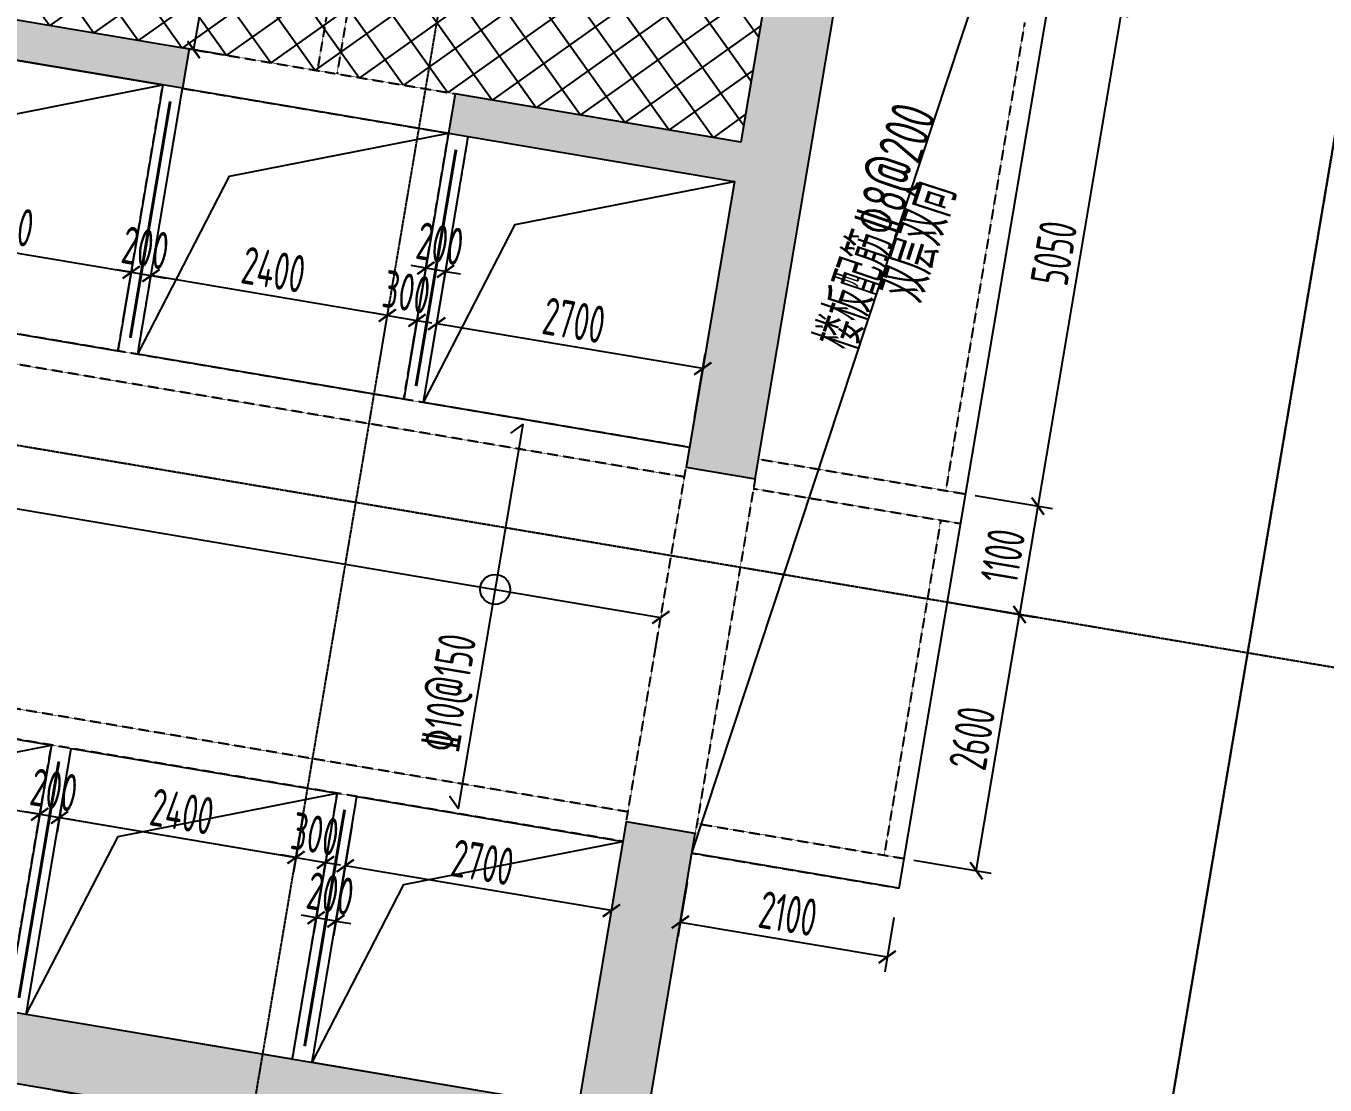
# Model space of a CAD drawing. Header units: inches. Extents: x 27 to 78955, y -206 to 80389.
# Drawn here: x 31950 to 44950, y 39366 to 49966 of the extents above; entities that cross this region are included whole.
import ezdxf
from ezdxf.enums import TextEntityAlignment as Align

# ---------------------------------------------------------------- set-up
doc = ezdxf.new("R2010")
doc.units = ezdxf.units.IN
doc.header["$MEASUREMENT"] = 0
for name, pattern in [('T1-AXIS-150$0$CENTER', [2, 1.25, -0.25, 0.25, -0.25]), ('T1-PLAN-F11$0$CENTER', [2, 1.25, -0.25, 0.25, -0.25]), ('T1-PLAN-F11$0$HIDDEN', [0.375, 0.25, -0.125])]:
    doc.linetypes.add(name, pattern=pattern)
for name, color, linetype in [('T1-AXIS-150$0$0S-AXIS', 1, 'T1-AXIS-150$0$CENTER'), ('T1-CORE-F11~F19$0$0S-WALL-HATCH', 8, 'Continuous'), ('T1-CORE-F11~F19$0$0S-WALL-LINE', 3, 'Continuous'), ('T1-PLAN-F11$0$0S-BEAM-I-BAK', 120, 'T1-PLAN-F11$0$HIDDEN'), ('T1-PLAN-F11$0$0S-BEAM-I-LL', 2, 'T1-PLAN-F11$0$HIDDEN'), ('T1-PLAN-F11$0$0S-SBEAM-SB', 3, 'T1-PLAN-F11$0$HIDDEN'), ('T1-PLAN-F11$0$0S-SLAB-HOLE', 210, 'Continuous'), ('T1-PLAN-F11$0$0S-SLAB-LINE', 40, 'Continuous'), ('T1-PLAN-F11$0$0S-SLAB-RBAR', 7, 'Continuous'), ('T1-PLAN-F11$0$0S-SLAB-SYMB', 10, 'Continuous'), ('T1-PLAN-F11$0$0S-SLAB-TEXT', 4, 'Continuous'), ('T1-PLAN-F11$0$0S-SYMB', 10, 'Continuous'), ('T1-PLAN-F11$0$0S-SYMB-DIMS', 21, 'Continuous')]:
    doc.layers.add(name, color=color, linetype=linetype)
doc.styles.add('T1-PLAN-F11$0$XD2008', font='xd-hzs.shx', dxfattribs={"width": 0.7, "bigfont": 'xd-hztxt.shx'})
doc.styles.add('T1-PLAN-F11$0$样式 1', font='XD-HZS.shx', dxfattribs={"width": 0.7, "height": 525, "bigfont": 'xd-hztxt.shx'})
doc.dimstyles.new('T1-PLAN-F11$0$XD150$0', dxfattribs={"dimscale": 150, "dimtxt": 2.5, "dimasz": 1, "dimexe": 1, "dimexo": 2, "dimgap": 0.5, "dimtad": 1, "dimdec": 0, "dimdsep": 46, "dimtxsty": 'T1-PLAN-F11$0$XD2008', "dimblk": 'T1-PLAN-F11$0$_ARCHTICK', "dimcen": 2.5, "dimclrt": 4, "dimadec": 0, "dimazin": 0, "dimtfac": 1, "dimtdec": 0, "dimtix": 1, "dimtmove": 0, "dimatfit": 3, "dimfxl": 1, "dimtolj": 1, "dimtzin": 0, "dimarcsym": 0})

# ---------------------------------------------------------------- blocks, each defined once
blk = doc.blocks.new('T1-AXIS-150')
at = {"layer": 'T1-AXIS-150$0$0S-AXIS'}
for p, q in [((12309540.2, 1241301.6), (12318157.8, 1292380)), ((12318464.1, 1239796), (12327081.7, 1290874.4)), ((12334169.5, 1258950.4), (12283190, 1267551.3))]:
    blk.add_line(p, q, dxfattribs=at)
blk = doc.blocks.new('T1-COLS-F10~F19')
blk.add_blockref('T1-AXIS-150', (0, 0))
blk = doc.blocks.new('T1-CORE-F11~F19')
at = {"layer": 'T1-CORE-F11~F19$0$0S-WALL-HATCH'}
h = blk.add_hatch(color=256, dxfattribs=at)
h.dxf.hatch_style = 1
h.paths.add_polyline_path([(12309231, 1267417), (12309996, 1271953), (12309503, 1272036), (12309553, 1272332), (12310342, 1272199), (12309526, 1267367), (12311449, 1267043), (12311383, 1266649), (12305663, 1267613), (12305181, 1264754), (12304836, 1264812), (12305385, 1268066)])
h = blk.add_hatch(color=256, dxfattribs=at)
h.dxf.hatch_style = 1
h.paths.add_polyline_path([(12318477, 1270827), (12317786, 1270943), (12316971, 1266111), (12314112, 1266594), (12314045, 1266199), (12316905, 1265717), (12316422, 1262857), (12317112, 1262741)])
h = blk.add_hatch(color=256, dxfattribs=at)
h.dxf.hatch_style = 1
h.paths.add_polyline_path([(12309622, 1257413), (12309505, 1256723), (12315915, 1255641), (12316514, 1259191), (12315823, 1259307), (12315341, 1256448)])
at = {"layer": 'T1-CORE-F11~F19$0$0S-WALL-LINE'}
for points in [[(12309231, 1267417), (12309996, 1271953), (12309503, 1272036), (12309553, 1272332), (12310342, 1272199), (12309526, 1267367), (12311449, 1267043), (12311383, 1266649), (12305663, 1267613), (12305181, 1264754), (12304836, 1264812), (12305385, 1268066), (12309231, 1267417), (12309231, 1267417)], [(12318477, 1270827), (12317786, 1270943), (12316971, 1266111), (12314112, 1266594), (12314045, 1266199), (12316905, 1265717), (12316422, 1262857), (12317112, 1262741), (12318477, 1270827)]]:
    blk.add_lwpolyline(points, dxfattribs=at)
blk.add_lwpolyline([(12309622, 1257413), (12309505, 1256723), (12315915, 1255641), (12316514, 1259191), (12315823, 1259307), (12315341, 1256448)], close=True, dxfattribs=at)
blk = doc.blocks.new('T1-PLAN-F11$0$_ARCHTICK')
at = {"color": 0, "linetype": 'ByBlock', "const_width": 0.15}
blk.add_lwpolyline([(-0.5, -0.5), (0.5, 0.5)], dxfattribs=at)
blk = doc.blocks.new('*D258')
at = {"layer": 'Defpoints', "color": 0, "transparency": 16777216}
for p in [(38615, 41687), (40685, 41338), (40569, 40648)]:
    blk.add_point(p, dxfattribs=at)
at = {"layer": 'T1-PLAN-F11$0$0S-SYMB-DIMS', "color": 0, "lineweight": -2, "transparency": 16777216}
for p, q in [((38565, 41392), (38473, 40849)), ((38498, 40997), (40569, 40648)), ((40635, 41042), (40544, 40500))]:
    blk.add_line(p, q, dxfattribs=at)
at = {"layer": 'T1-PLAN-F11$0$0S-SYMB-DIMS', "color": 0, "lineweight": -2, "transparency": 16777216, "xscale": 150, "yscale": 150, "zscale": 150}
for p, rotation in [((38498, 40997), 170.4236160328897), ((40569, 40648), 350.4236160328897)]:
    blk.add_blockref('T1-PLAN-F11$0$_ARCHTICK', p, dxfattribs=dict(at, rotation=rotation))
at = {"layer": 'T1-PLAN-F11$0$0S-SYMB-DIMS', "color": 4, "transparency": 16777216, "insert": (39577, 41082), "char_height": 375, "attachment_point": 5, "rotation": 350.4236, "style": 'T1-PLAN-F11$0$XD2008'}
blk.add_mtext('\\A1;2100', dxfattribs=at)
blk = doc.blocks.new('*D262')
at = {"layer": 'Defpoints', "color": 0, "transparency": 16777216}
for p in [(41994, 50295), (41154, 45315), (42076, 45160)]:
    blk.add_point(p, dxfattribs=at)
at = {"layer": 'T1-PLAN-F11$0$0S-SYMB-DIMS', "color": 0, "lineweight": -2, "transparency": 16777216}
for p, q in [((42289, 50245), (43064, 50115)), ((42916, 50139), (42076, 45160)), ((41449, 45266), (42224, 45135))]:
    blk.add_line(p, q, dxfattribs=at)
at = {"layer": 'T1-PLAN-F11$0$0S-SYMB-DIMS', "color": 0, "lineweight": -2, "transparency": 16777216, "xscale": 150, "yscale": 150, "zscale": 150}
for p, rotation in [((42916, 50139), 80.423616063637), ((42076, 45160), 260.423616063637)]:
    blk.add_blockref('T1-PLAN-F11$0$_ARCHTICK', p, dxfattribs=dict(at, rotation=rotation))
at = {"layer": 'T1-PLAN-F11$0$0S-SYMB-DIMS', "color": 4, "transparency": 16777216, "insert": (42237, 47693), "char_height": 375, "attachment_point": 5, "rotation": 80.4236, "style": 'T1-PLAN-F11$0$XD2008'}
blk.add_mtext('\\A1;5050', dxfattribs=at)
blk = doc.blocks.new('*D263')
at = {"layer": 'Defpoints', "color": 0, "transparency": 16777216}
for p in [(41154, 45315), (40971, 44231), (41893, 44075)]:
    blk.add_point(p, dxfattribs=at)
at = {"layer": 'T1-PLAN-F11$0$0S-SYMB-DIMS', "color": 0, "lineweight": -2, "transparency": 16777216}
for p, q in [((41449, 45266), (42224, 45135)), ((42076, 45160), (41893, 44075)), ((41266, 44181), (42041, 44050))]:
    blk.add_line(p, q, dxfattribs=at)
at = {"layer": 'T1-PLAN-F11$0$0S-SYMB-DIMS', "color": 0, "lineweight": -2, "transparency": 16777216, "xscale": 150, "yscale": 150, "zscale": 150}
for p, rotation in [((42076, 45160), 80.423616063637), ((41893, 44075), 260.423616063637)]:
    blk.add_blockref('T1-PLAN-F11$0$_ARCHTICK', p, dxfattribs=dict(at, rotation=rotation))
at = {"layer": 'T1-PLAN-F11$0$0S-SYMB-DIMS', "color": 4, "transparency": 16777216, "insert": (41726, 44661), "char_height": 375, "attachment_point": 5, "rotation": 80.4236, "style": 'T1-PLAN-F11$0$XD2008'}
blk.add_mtext('\\A1;1100', dxfattribs=at)
blk = doc.blocks.new('*D264')
at = {"layer": 'Defpoints', "color": 0, "transparency": 16777216}
for p in [(40971, 44231), (41893, 44075), (40538, 41667)]:
    blk.add_point(p, dxfattribs=at)
at = {"layer": 'T1-PLAN-F11$0$0S-SYMB-DIMS', "color": 0, "lineweight": -2, "transparency": 16777216}
for p, q in [((41266, 44181), (42041, 44050)), ((41460, 41511), (41893, 44075)), ((40834, 41617), (41608, 41486))]:
    blk.add_line(p, q, dxfattribs=at)
at = {"layer": 'T1-PLAN-F11$0$0S-SYMB-DIMS', "color": 0, "lineweight": -2, "transparency": 16777216, "xscale": 150, "yscale": 150, "zscale": 150}
for p, rotation in [((41893, 44075), 80.42361606363698), ((41460, 41511), 260.423616063637)]:
    blk.add_blockref('T1-PLAN-F11$0$_ARCHTICK', p, dxfattribs=dict(at, rotation=rotation))
at = {"layer": 'T1-PLAN-F11$0$0S-SYMB-DIMS', "color": 4, "transparency": 16777216, "insert": (41418, 42837), "char_height": 375, "attachment_point": 5, "rotation": 80.4236, "style": 'T1-PLAN-F11$0$XD2008'}
blk.add_mtext('\\A1;2600', dxfattribs=at)
blk = doc.blocks.new('*D201')
at = {"layer": 'Defpoints', "color": 0, "transparency": 16777216}
for p in [(27062, 45944), (38303, 44047), (38303, 44047)]:
    blk.add_point(p, dxfattribs=at)
at = {"layer": 'T1-PLAN-F11$0$0S-SLAB-TEXT', "color": 0, "lineweight": -2, "transparency": 16777216}
for p, q in [((27062, 45944), (38303, 44047)), ((27012, 45648), (27037, 45796)), ((38253, 43752), (38278, 43900))]:
    blk.add_line(p, q, dxfattribs=at)
at = {"layer": 'T1-PLAN-F11$0$0S-SLAB-TEXT', "color": 0, "lineweight": -2, "transparency": 16777216, "xscale": 150, "yscale": 150, "zscale": 150}
for p, rotation in [((27062, 45944), 170.4236160360018), ((38303, 44047), 350.4236160360019)]:
    blk.add_blockref('T1-PLAN-F11$0$_ARCHTICK', p, dxfattribs=dict(at, rotation=rotation))
blk = doc.blocks.new('T1-PLAN-F11$0$幕墙钢梁')
at = {"layer": 'Defpoints', "color": 8, "linetype": 'T1-PLAN-F11$0$CENTER'}
blk.add_lwpolyline([(-27100, 27100), (0, 27100), (0, 0), (-27100, 0)], close=True, dxfattribs=at)
blk = doc.blocks.new('*D225')
at = {"layer": 'Defpoints', "color": 0, "transparency": 16777216}
for p in [(29543, 43218), (32205, 42769), (32088, 42077)]:
    blk.add_point(p, dxfattribs=at)
at = {"layer": 'T1-PLAN-F11$0$0S-SYMB-DIMS', "color": 0, "lineweight": -2, "transparency": 16777216}
for p, q in [((29493, 42922), (29401, 42378)), ((29426, 42526), (32088, 42077)), ((32155, 42473), (32063, 41929))]:
    blk.add_line(p, q, dxfattribs=at)
at = {"layer": 'T1-PLAN-F11$0$0S-SYMB-DIMS', "color": 0, "lineweight": -2, "transparency": 16777216, "xscale": 150, "yscale": 150, "zscale": 150}
for p, rotation in [((29426, 42526), 170.4236160328897), ((32088, 42077), 350.4236160328897)]:
    blk.add_blockref('T1-PLAN-F11$0$_ARCHTICK', p, dxfattribs=dict(at, rotation=rotation))
at = {"layer": 'T1-PLAN-F11$0$0S-SYMB-DIMS', "color": 4, "transparency": 16777216, "insert": (30801, 42560), "char_height": 375, "attachment_point": 5, "rotation": 350.4236, "style": 'T1-PLAN-F11$0$XD2008'}
blk.add_mtext('\\A1;2700', dxfattribs=at)
blk = doc.blocks.new('*D226')
at = {"layer": 'Defpoints', "color": 0, "transparency": 16777216}
for p in [(32205, 42769), (32402, 42735), (32286, 42044)]:
    blk.add_point(p, dxfattribs=at)
at = {"layer": 'T1-PLAN-F11$0$0S-SYMB-DIMS', "color": 0, "lineweight": -2, "transparency": 16777216}
for p, q in [((32155, 42473), (32063, 41929)), ((32352, 42440), (32261, 41896)), ((32088, 42077), (31940, 42102)), ((32088, 42077), (32286, 42044)), ((32286, 42044), (32434, 42019))]:
    blk.add_line(p, q, dxfattribs=at)
at = {"layer": 'T1-PLAN-F11$0$0S-SYMB-DIMS', "color": 0, "lineweight": -2, "transparency": 16777216, "xscale": 150, "yscale": 150, "zscale": 150}
for p, rotation in [((32088, 42077), 350.4236160328897), ((32286, 42044), 170.4236160328897)]:
    blk.add_blockref('T1-PLAN-F11$0$_ARCHTICK', p, dxfattribs=dict(at, rotation=rotation))
at = {"layer": 'T1-PLAN-F11$0$0S-SYMB-DIMS', "color": 4, "transparency": 16777216, "insert": (32231, 42319), "char_height": 375, "attachment_point": 5, "rotation": 350.4236, "style": 'T1-PLAN-F11$0$XD2008'}
blk.add_mtext('\\A1;200', dxfattribs=at)
blk = doc.blocks.new('*D227')
at = {"layer": 'Defpoints', "color": 0, "transparency": 16777216}
for p in [(34769, 42336), (35065, 42286), (34948, 41594)]:
    blk.add_point(p, dxfattribs=at)
at = {"layer": 'T1-PLAN-F11$0$0S-SYMB-DIMS', "color": 0, "lineweight": -2, "transparency": 16777216}
for p, q in [((34719, 42040), (34627, 41496)), ((35015, 41990), (34923, 41446)), ((34652, 41644), (34504, 41669)), ((34652, 41644), (34948, 41594)), ((34948, 41594), (35096, 41569))]:
    blk.add_line(p, q, dxfattribs=at)
at = {"layer": 'T1-PLAN-F11$0$0S-SYMB-DIMS', "color": 0, "lineweight": -2, "transparency": 16777216, "xscale": 150, "yscale": 150, "zscale": 150}
for p, rotation in [((34652, 41644), 350.4236160328897), ((34948, 41594), 170.4236160328897)]:
    blk.add_blockref('T1-PLAN-F11$0$_ARCHTICK', p, dxfattribs=dict(at, rotation=rotation))
at = {"layer": 'T1-PLAN-F11$0$0S-SYMB-DIMS', "color": 4, "transparency": 16777216, "insert": (34844, 41878), "char_height": 375, "attachment_point": 5, "rotation": 350.4236, "style": 'T1-PLAN-F11$0$XD2008'}
blk.add_mtext('\\A1;300', dxfattribs=at)
blk = doc.blocks.new('*D229')
at = {"layer": 'Defpoints', "color": 0, "transparency": 16777216}
for p in [(33004, 47501), (30208, 47162), (32871, 46713)]:
    blk.add_point(p, dxfattribs=at)
at = {"layer": 'T1-PLAN-F11$0$0S-SYMB-DIMS', "color": 0, "lineweight": -2, "transparency": 16777216}
for p, q in [((30258, 47458), (30366, 48098)), ((30341, 47951), (33004, 47501)), ((32920, 47009), (33029, 47649))]:
    blk.add_line(p, q, dxfattribs=at)
at = {"layer": 'T1-PLAN-F11$0$0S-SYMB-DIMS', "color": 0, "lineweight": -2, "transparency": 16777216, "xscale": 150, "yscale": 150, "zscale": 150}
for p, rotation in [((30341, 47951), 170.4236160328897), ((33004, 47501), 350.4236160328897)]:
    blk.add_blockref('T1-PLAN-F11$0$_ARCHTICK', p, dxfattribs=dict(at, rotation=rotation))
at = {"layer": 'T1-PLAN-F11$0$0S-SYMB-DIMS', "color": 4, "transparency": 16777216, "insert": (31716, 47985), "char_height": 375, "attachment_point": 5, "rotation": 350.4236, "style": 'T1-PLAN-F11$0$XD2008'}
blk.add_mtext('\\A1;2700', dxfattribs=at)
blk = doc.blocks.new('*D230')
at = {"layer": 'Defpoints', "color": 0, "transparency": 16777216}
for p in [(35863, 47019), (35434, 46280), (35730, 46230)]:
    blk.add_point(p, dxfattribs=at)
at = {"layer": 'T1-PLAN-F11$0$0S-SYMB-DIMS', "color": 0, "lineweight": -2, "transparency": 16777216}
for p, q in [((35484, 46576), (35592, 47217)), ((35567, 47069), (35419, 47094)), ((35567, 47069), (35863, 47019)), ((35780, 46526), (35888, 47167)), ((35863, 47019), (36011, 46994))]:
    blk.add_line(p, q, dxfattribs=at)
at = {"layer": 'T1-PLAN-F11$0$0S-SYMB-DIMS', "color": 0, "lineweight": -2, "transparency": 16777216, "xscale": 150, "yscale": 150, "zscale": 150}
for p, rotation in [((35567, 47069), 350.4236160328897), ((35863, 47019), 170.4236160328897)]:
    blk.add_blockref('T1-PLAN-F11$0$_ARCHTICK', p, dxfattribs=dict(at, rotation=rotation))
at = {"layer": 'T1-PLAN-F11$0$0S-SYMB-DIMS', "color": 4, "transparency": 16777216, "insert": (35759, 47303), "char_height": 375, "attachment_point": 5, "rotation": 350.4236, "style": 'T1-PLAN-F11$0$XD2008'}
blk.add_mtext('\\A1;300', dxfattribs=at)
blk = doc.blocks.new('*D232')
at = {"layer": 'Defpoints', "color": 0, "transparency": 16777216}
for p in [(33201, 47468), (32871, 46713), (33068, 46680)]:
    blk.add_point(p, dxfattribs=at)
at = {"layer": 'T1-PLAN-F11$0$0S-SYMB-DIMS', "color": 0, "lineweight": -2, "transparency": 16777216}
for p, q in [((32920, 47009), (33029, 47649)), ((33118, 46975), (33226, 47616)), ((33004, 47501), (32856, 47526)), ((33004, 47501), (33201, 47468)), ((33201, 47468), (33349, 47443))]:
    blk.add_line(p, q, dxfattribs=at)
at = {"layer": 'T1-PLAN-F11$0$0S-SYMB-DIMS', "color": 0, "lineweight": -2, "transparency": 16777216, "xscale": 150, "yscale": 150, "zscale": 150}
for p, rotation in [((33004, 47501), 350.4236160328897), ((33201, 47468), 170.4236160328897)]:
    blk.add_blockref('T1-PLAN-F11$0$_ARCHTICK', p, dxfattribs=dict(at, rotation=rotation))
at = {"layer": 'T1-PLAN-F11$0$0S-SYMB-DIMS', "color": 4, "transparency": 16777216, "insert": (33146, 47744), "char_height": 375, "attachment_point": 5, "rotation": 350.4236, "style": 'T1-PLAN-F11$0$XD2008'}
blk.add_mtext('\\A1;200', dxfattribs=at)
blk = doc.blocks.new('*D233')
at = {"layer": 'Defpoints', "color": 0, "transparency": 16777216}
for p in [(35952, 47543), (35730, 46230), (35927, 46197)]:
    blk.add_point(p, dxfattribs=at)
at = {"layer": 'T1-PLAN-F11$0$0S-SYMB-DIMS', "color": 0, "lineweight": -2, "transparency": 16777216}
for p, q in [((35780, 46526), (35977, 47691)), ((35977, 46493), (36174, 47658)), ((35952, 47543), (35804, 47568)), ((36149, 47510), (35952, 47543)), ((36149, 47510), (36297, 47485))]:
    blk.add_line(p, q, dxfattribs=at)
at = {"layer": 'T1-PLAN-F11$0$0S-SYMB-DIMS', "color": 0, "lineweight": -2, "transparency": 16777216, "xscale": 150, "yscale": 150, "zscale": 150}
for p, rotation in [((35952, 47543), 350.4236160328897), ((36149, 47510), 170.4236160328897)]:
    blk.add_blockref('T1-PLAN-F11$0$_ARCHTICK', p, dxfattribs=dict(at, rotation=rotation))
at = {"layer": 'T1-PLAN-F11$0$0S-SYMB-DIMS', "color": 4, "transparency": 16777216, "insert": (36094, 47786), "char_height": 375, "attachment_point": 5, "rotation": 350.4236, "style": 'T1-PLAN-F11$0$XD2008'}
blk.add_mtext('\\A1;200', dxfattribs=at)
blk = doc.blocks.new('*D234')
at = {"layer": 'Defpoints', "color": 0, "transparency": 16777216}
for p in [(36060, 46986), (35927, 46197), (38590, 45748)]:
    blk.add_point(p, dxfattribs=at)
at = {"layer": 'T1-PLAN-F11$0$0S-SYMB-DIMS', "color": 0, "lineweight": -2, "transparency": 16777216}
for p, q in [((35977, 46493), (36085, 47134)), ((38723, 46537), (36060, 46986)), ((38640, 46044), (38748, 46684))]:
    blk.add_line(p, q, dxfattribs=at)
at = {"layer": 'T1-PLAN-F11$0$0S-SYMB-DIMS', "color": 0, "lineweight": -2, "transparency": 16777216, "xscale": 150, "yscale": 150, "zscale": 150}
for p, rotation in [((36060, 46986), 170.4236160328897), ((38723, 46537), 350.4236160328897)]:
    blk.add_blockref('T1-PLAN-F11$0$_ARCHTICK', p, dxfattribs=dict(at, rotation=rotation))
at = {"layer": 'T1-PLAN-F11$0$0S-SYMB-DIMS', "color": 4, "transparency": 16777216, "insert": (37435, 47020), "char_height": 375, "attachment_point": 5, "rotation": 350.4236, "style": 'T1-PLAN-F11$0$XD2008'}
blk.add_mtext('\\A1;2700', dxfattribs=at)
blk = doc.blocks.new('*D236')
at = {"layer": 'Defpoints', "color": 0, "transparency": 16777216}
for p in [(35262, 42253), (37924, 41804), (35145, 41561)]:
    blk.add_point(p, dxfattribs=at)
at = {"layer": 'T1-PLAN-F11$0$0S-SYMB-DIMS', "color": 0, "lineweight": -2, "transparency": 16777216}
for p, q in [((35212, 41957), (35120, 41413)), ((37808, 41112), (35145, 41561)), ((37874, 41508), (37783, 40964))]:
    blk.add_line(p, q, dxfattribs=at)
at = {"layer": 'T1-PLAN-F11$0$0S-SYMB-DIMS', "color": 0, "lineweight": -2, "transparency": 16777216, "xscale": 150, "yscale": 150, "zscale": 150}
for p, rotation in [((35145, 41561), 170.4236160328897), ((37808, 41112), 350.4236160328897)]:
    blk.add_blockref('T1-PLAN-F11$0$_ARCHTICK', p, dxfattribs=dict(at, rotation=rotation))
at = {"layer": 'T1-PLAN-F11$0$0S-SYMB-DIMS', "color": 4, "transparency": 16777216, "insert": (36520, 41595), "char_height": 375, "attachment_point": 5, "rotation": 350.4236, "style": 'T1-PLAN-F11$0$XD2008'}
blk.add_mtext('\\A1;2700', dxfattribs=at)
blk = doc.blocks.new('*D237')
at = {"layer": 'Defpoints', "color": 0, "transparency": 16777216}
for p in [(32402, 42735), (34769, 42336), (34652, 41644)]:
    blk.add_point(p, dxfattribs=at)
at = {"layer": 'T1-PLAN-F11$0$0S-SYMB-DIMS', "color": 0, "lineweight": -2, "transparency": 16777216}
for p, q in [((32352, 42440), (32261, 41896)), ((32286, 42044), (34652, 41644)), ((34719, 42040), (34627, 41496))]:
    blk.add_line(p, q, dxfattribs=at)
at = {"layer": 'T1-PLAN-F11$0$0S-SYMB-DIMS', "color": 0, "lineweight": -2, "transparency": 16777216, "xscale": 150, "yscale": 150, "zscale": 150}
for p, rotation in [((32286, 42044), 170.4236160328897), ((34652, 41644), 350.4236160328897)]:
    blk.add_blockref('T1-PLAN-F11$0$_ARCHTICK', p, dxfattribs=dict(at, rotation=rotation))
at = {"layer": 'T1-PLAN-F11$0$0S-SYMB-DIMS', "color": 4, "transparency": 16777216, "insert": (33513, 42103), "char_height": 375, "attachment_point": 5, "rotation": 350.4236, "style": 'T1-PLAN-F11$0$XD2008'}
blk.add_mtext('\\A1;2400', dxfattribs=at)
blk = doc.blocks.new('*D238')
at = {"layer": 'Defpoints', "color": 0, "transparency": 16777216}
for p in [(35065, 42286), (35262, 42253), (34854, 41040)]:
    blk.add_point(p, dxfattribs=at)
at = {"layer": 'T1-PLAN-F11$0$0S-SYMB-DIMS', "color": 0, "lineweight": -2, "transparency": 16777216}
for p, q in [((35015, 41990), (34830, 40892)), ((35212, 41957), (35027, 40859)), ((34854, 41040), (34707, 41065)), ((35052, 41007), (34854, 41040)), ((35052, 41007), (35200, 40982))]:
    blk.add_line(p, q, dxfattribs=at)
at = {"layer": 'T1-PLAN-F11$0$0S-SYMB-DIMS', "color": 0, "lineweight": -2, "transparency": 16777216, "xscale": 150, "yscale": 150, "zscale": 150}
for p, rotation in [((34854, 41040), 350.4236160328897), ((35052, 41007), 170.4236160328897)]:
    blk.add_blockref('T1-PLAN-F11$0$_ARCHTICK', p, dxfattribs=dict(at, rotation=rotation))
at = {"layer": 'T1-PLAN-F11$0$0S-SYMB-DIMS', "color": 4, "transparency": 16777216, "insert": (34997, 41282), "char_height": 375, "attachment_point": 5, "rotation": 350.4236, "style": 'T1-PLAN-F11$0$XD2008'}
blk.add_mtext('\\A1;200', dxfattribs=at)
blk = doc.blocks.new('*D239')
at = {"layer": 'Defpoints', "color": 0, "transparency": 16777216}
for p in [(33201, 47468), (33068, 46680), (35434, 46280)]:
    blk.add_point(p, dxfattribs=at)
at = {"layer": 'T1-PLAN-F11$0$0S-SYMB-DIMS', "color": 0, "lineweight": -2, "transparency": 16777216}
for p, q in [((33118, 46975), (33226, 47616)), ((35567, 47069), (33201, 47468)), ((35484, 46576), (35592, 47217))]:
    blk.add_line(p, q, dxfattribs=at)
at = {"layer": 'T1-PLAN-F11$0$0S-SYMB-DIMS', "color": 0, "lineweight": -2, "transparency": 16777216, "xscale": 150, "yscale": 150, "zscale": 150}
for p, rotation in [((33201, 47468), 170.4236160328897), ((35567, 47069), 350.4236160328897)]:
    blk.add_blockref('T1-PLAN-F11$0$_ARCHTICK', p, dxfattribs=dict(at, rotation=rotation))
at = {"layer": 'T1-PLAN-F11$0$0S-SYMB-DIMS', "color": 4, "transparency": 16777216, "insert": (34428, 47527), "char_height": 375, "attachment_point": 5, "rotation": 350.4236, "style": 'T1-PLAN-F11$0$XD2008'}
blk.add_mtext('\\A1;2400', dxfattribs=at)
blk = doc.blocks.new('*D250')
at = {"layer": 'Defpoints', "color": 0, "transparency": 16777216}
for p in [(34647, 51535), (33628, 49729), (34323, 49612)]:
    blk.add_point(p, dxfattribs=at)
at = {"layer": 'T1-PLAN-F11$0$0S-SYMB-DIMS', "color": 0, "lineweight": -2, "transparency": 16777216}
for p, q in [((33952, 51652), (33628, 49729)), ((34352, 51584), (33804, 51677)), ((34027, 49662), (33480, 49754))]:
    blk.add_line(p, q, dxfattribs=at)
at = {"layer": 'T1-PLAN-F11$0$0S-SYMB-DIMS', "color": 0, "lineweight": -2, "transparency": 16777216, "xscale": 150, "yscale": 150, "zscale": 150}
for p, rotation in [((33952, 51652), 80.42361606585625), ((33628, 49729), 260.4236160658563)]:
    blk.add_blockref('T1-PLAN-F11$0$_ARCHTICK', p, dxfattribs=dict(at, rotation=rotation))
at = {"layer": 'T1-PLAN-F11$0$0S-SYMB-DIMS', "color": 4, "transparency": 16777216, "insert": (33531, 50734), "char_height": 375, "attachment_point": 5, "rotation": 80.4236, "style": 'T1-PLAN-F11$0$XD2008'}
blk.add_mtext('\\A1;1950', dxfattribs=at)

msp = doc.modelspace()

# ---------------------------------------------------------------- hatches: boundary and pattern name
at = {"layer": 'T1-PLAN-F11$0$0S-SYMB'}
h = msp.add_hatch(dxfattribs=at)
h.set_pattern_fill('ANSI37', color=8, scale=200)
h.set_pattern_definition([(35.4236, (33745.75, 36271.84), (-184.0284, 258.727), []), (125.4236, (33745.75, 36271.84), (-258.727, -184.0284), [])])
h.paths.add_polyline_path([(39105.5, 48804.8), (39870.7, 53340.7), (33559.9, 54405.5), (32425.9, 54596.8), (32276.2, 53709.3), (32259.6, 53610.7), (32801.9, 53519.2), (32527.4, 51892.2), (31985.1, 51983.7), (31660.7, 50060.9)])

# ---------------------------------------------------------------- linework, layer by layer
at = {"layer": 'T1-PLAN-F11$0$0S-BEAM-I-BAK'}
for p, q in [((35139.9, 51147.2), (34865.4, 49520.2)), ((35337.1, 51113.9), (35062.6, 49486.9)), ((41943.7, 49999.3), (41153.5, 45315.5)), ((42140.9, 49966), (41350.7, 45282.2)), ((32870.6, 46712.9), (33319.7, 49375.3)), ((33067.8, 46679.7), (33517, 49342)), ((35730.1, 46230.5), (36179.3, 48892.9)), ((35927.4, 46197.2), (36376.5, 48859.6)), ((38589.7, 45748), (27348.6, 47644.6)), ((38539.8, 45452.2), (27298.7, 47348.8)), ((39280, 45631.6), (41350.7, 45282.2)), ((39230.1, 45335.8), (41300.8, 44986.4)), ((41350.7, 45282.2), (41300.8, 44986.4)), ((41103.6, 45019.7), (40538, 41667.1)), ((41300.8, 44986.4), (40735.2, 41633.8)), ((37974.2, 42099.6), (26733.1, 43996.1)), ((37924.3, 41803.8), (26683.1, 43700.3)), ((31755.9, 40106.3), (32205.1, 42768.7)), ((31953.1, 40073), (32402.3, 42735.4)), ((34615.5, 39623.9), (35064.7, 42286.2)), ((34812.7, 39590.6), (35261.9, 42253)), ((38664.4, 41983.1), (40735.2, 41633.8)), ((38614.5, 41687.3), (40685.3, 41338)), ((40735.2, 41633.8), (40685.3, 41338))]:
    msp.add_line(p, q, dxfattribs=at)
at = {"layer": 'T1-PLAN-F11$0$0S-BEAM-I-LL'}
for p, q in [((33583.5, 49736.5), (36245.9, 49287.3)), ((33517, 49342), (36179.3, 48892.9)), ((37957.6, 42001), (38556.5, 45550.8)), ((39246.7, 45434.4), (38647.8, 41884.5))]:
    msp.add_line(p, q, dxfattribs=at)
at = {"layer": 'T1-PLAN-F11$0$0S-SBEAM-SB'}
for points in [[(33393.4, 49210.8, 30, 30, 0), (32994.1, 46844.2, 0, 0, 0)], [(36253, 48728.3, 30, 30, 0), (35853.7, 46361.8, 0, 0, 0)], [(32278.8, 42604.1, 30, 30, 0), (31879.5, 40237.6, 0, 0, 0)], [(35138.3, 42121.7, 30, 30, 0), (34739.1, 39755.1, 0, 0, 0)]]:
    msp.add_lwpolyline(points, format="xyseb", dxfattribs=at)
at = {"layer": 'T1-PLAN-F11$0$0S-SLAB-HOLE'}
for points in [[(30657.4, 49824.5), (33319.7, 49375.3), (32870.6, 46712.9), (30208.2, 47162.1)], [(33517, 49342), (36179.3, 48892.9), (35730.1, 46230.5), (33067.8, 46679.7)], [(36376.5, 48859.6), (39038.9, 48410.4), (38589.7, 45748), (35927.4, 46197.2)], [(29542.7, 43217.9), (32205.1, 42768.7), (31755.9, 40106.3), (29093.6, 40555.5)], [(32402.3, 42735.4), (35064.7, 42286.2), (34615.5, 39623.9), (31953.1, 40073)], [(35261.9, 42253), (37924.3, 41803.8), (37475.1, 39141.4), (34812.7, 39590.6)]]:
    msp.add_lwpolyline(points, close=True, dxfattribs=at)
for points in [[(30208.2, 47162.1), (31127.4, 48944), (33319.7, 49375.3)], [(33067.8, 46679.7), (33987, 48461.6), (36179.3, 48892.9)], [(35927.4, 46197.2), (36846.6, 47979.1), (39038.9, 48410.4)], [(29093.6, 40555.5), (30012.8, 42337.4), (32205.1, 42768.7)], [(31953.1, 40073), (32872.4, 41854.9), (35064.7, 42286.2)], [(34812.7, 39590.6), (35732, 41372.5), (37924.3, 41803.8)]]:
    msp.add_lwpolyline(points, dxfattribs=at)
at = {"layer": 'T1-PLAN-F11$0$0S-SLAB-LINE'}
for points in [[(41476, 58647.6), (43546.7, 58298.3), (40685.3, 41338), (38614.5, 41687.3)], [(32231.1, 39316.2), (38048.9, 38334.7), (38614.5, 41687.3)]]:
    msp.add_lwpolyline(points, dxfattribs=at)
at = {"layer": 'T1-PLAN-F11$0$0S-SLAB-RBAR'}
msp.add_lwpolyline([(36800.8, 45890.2), (36923.1, 45977.1), (36274.6, 42133.7), (36187.7, 42255.9)], dxfattribs=at)
at = {"layer": 'T1-PLAN-F11$0$0S-SLAB-SYMB'}
msp.add_line((38614.5, 41687.3), (42964.4, 54847.1), dxfattribs=at)
at = {"layer": 'T1-PLAN-F11$0$0S-SLAB-TEXT'}
msp.add_circle((36644.7, 44327.2), 150, dxfattribs=at)

# ---------------------------------------------------------------- block references
for name in ['T1-COLS-F10~F19', 'T1-CORE-F11~F19']:
    msp.add_blockref(name, (-12277865.7, -1217306.5))
at = {"layer": 'T1-PLAN-F11$0$0S-SYMB-DIMS', "rotation": 350.4236160359959}
msp.add_blockref('T1-PLAN-F11$0$幕墙钢梁', (42669.6, 34766.3), dxfattribs=at)

# ---------------------------------------------------------------- texts
at = {"layer": 'T1-PLAN-F11$0$0S-SLAB-TEXT', "lineweight": 18, "style": 'T1-PLAN-F11$0$样式 1', "width": 0.7}
for s, rotation, p in [('楼板配筋%%1328@200', 71.34491, (40663, 47884.6)), ('双层双向', 72.07285, (41097.9, 47743.9))]:
    msp.add_text(s, height=450, rotation=rotation, dxfattribs=at).set_placement(p, align=Align.CENTER)
at = {"layer": 'T1-PLAN-F11$0$0S-SLAB-TEXT', "style": 'T1-PLAN-F11$0$XD2008', "width": 0.7}
msp.add_text('%%13210@150', height=375, rotation=80.42361, dxfattribs=at).set_placement((36263.5, 42675.3))

# ---------------------------------------------------------------- dimensions: what is measured, and where the dimension line sits
at = {"layer": 'T1-PLAN-F11$0$0S-SLAB-TEXT'}
dim = msp.add_aligned_dim(p1=(27061.7, 45944), p2=(38302.8, 44047.4), distance=0, text=' ', dimstyle='T1-PLAN-F11$0$XD150$0', dxfattribs=at)
dim.commit()
dim.dimension.update_dxf_attribs({"geometry": '*D201', "text_midpoint": (32682.3, 44995.7)})
at = {"layer": 'T1-PLAN-F11$0$0S-SYMB-DIMS'}
for base, p1, p2, angle, picture, middle in [((33627.6, 49729), (34647.5, 51534.5), (34323, 49611.7), 80.42362, '*D250', (33531, 50734.1)), ((42076, 45159.9), (41993.6, 50295.1), (41153.5, 45315.5), 80.42362, '*D262', (42237.2, 47693.3)), ((33003.6, 47501.4), (30208.2, 47162.1), (32870.6, 46712.9), 350.42362, '*D229', (31716.1, 47984.8)), ((35951.7, 47543.4), (35927.4, 46197.2), (35730.1, 46230.5), 170.42362, '*D233', (36093.9, 47785.6)), ((33200.8, 47468.1), (32870.6, 46712.9), (33067.8, 46679.7), 350.42362, '*D232', (33145.9, 47743.6)), ((33200.8, 47468.1), (35434.3, 46280.4), (33067.8, 46679.7), 170.42362, '*D239', (34427.7, 47527.3)), ((35863.2, 47019), (35434.3, 46280.4), (35730.1, 46230.5), 350.42362, '*D230', (35758.9, 47302.8)), ((36060.4, 46985.7), (38589.7, 45748), (35927.4, 46197.2), 170.42362, '*D234', (37435.2, 47019.9)), ((41893, 44075.2), (41153.5, 45315.5), (40970.5, 44230.8), 80.42362, '*D263', (41725.7, 44661.2)), ((41893, 44075.2), (40538, 41667.1), (40970.5, 44230.8), 80.42362, '*D264', (41417.9, 42837)), ((32088.4, 42076.8), (29542.7, 43217.9), (32205.1, 42768.7), 350.42362, '*D225', (30800.9, 42560.2)), ((32285.6, 42043.5), (32205.1, 42768.7), (32402.3, 42735.4), 350.42362, '*D226', (32230.7, 42319)), ((34652.1, 41644.3), (32402.3, 42735.4), (34768.9, 42336.1), 350.42362, '*D237', (33512.5, 42102.7)), ((34948, 41594.4), (34768.9, 42336.1), (35064.7, 42286.2), 350.42362, '*D227', (34843.7, 41878.2)), ((34854.5, 41040.3), (35261.9, 42253), (35064.7, 42286.2), 170.42362, '*D238', (34996.8, 41282.5)), ((35145.2, 41561.1), (37924.3, 41803.8), (35261.9, 42253), 170.42362, '*D236', (36520, 41595.3)), ((40568.9, 40648), (38614.5, 41687.3), (40685.3, 41338), 350.42362, '*D258', (39577.2, 41081.5))]:
    dim = msp.add_linear_dim(base=base, p1=p1, p2=p2, angle=angle, dimstyle='T1-PLAN-F11$0$XD150$0', dxfattribs=at)
    dim.commit()
    dim.dimension.update_dxf_attribs({"geometry": picture, "text_midpoint": middle})

doc.saveas('drawing.dxf')
